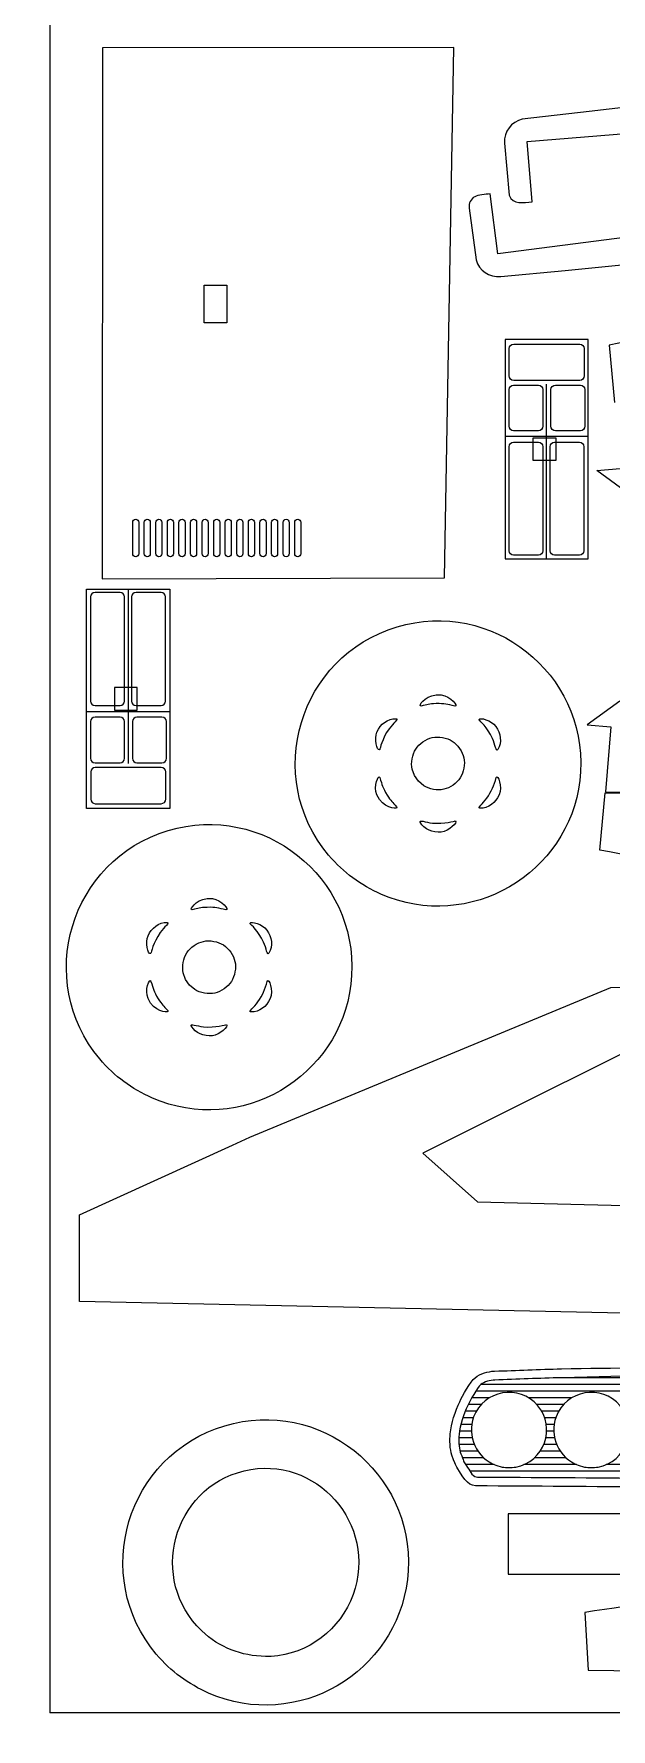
# Model space of a CAD drawing. Header units: centimetres. Extents: x -29.2 to 29, y -19.2 to 19.
# Drawn here: x -29.18 to -22.7, y -19.18 to -0.13 of the extents above; entities that cross this region are included whole.
import ezdxf

# ---------------------------------------------------------------- set-up
doc = ezdxf.new("R2010")
doc.units = ezdxf.units.CM
doc.header["$MEASUREMENT"] = 0
doc.layers.add('Camada 1', color=7, linetype='Continuous')

msp = doc.modelspace()

# ---------------------------------------------------------------- linework, layer by layer
at = {"layer": 'Camada 1', "color": 5, "lineweight": 9}
for points in [[(-29, 19), (-29, 19), (-29, -19), (-29, -19)], [(29, -19), (29, -19), (-29, -19), (-29, -19)]]:
    msp.add_open_spline(points, degree=3, dxfattribs=at)
at = {"layer": 'Camada 1', "color": 3, "lineweight": 9}
for points in [[(-24.46632, -0.28347), (-24.46632, -0.28347), (-28.40984, -0.28708), (-28.40984, -0.28708)], [(-28.40984, -0.28708), (-28.40984, -0.28708), (-28.4092, -0.51014), (-28.4092, -0.51014)], [(-24.57067, -6.246), (-24.57067, -6.246), (-24.46632, -0.28347), (-24.46632, -0.28347)], [(-28.4092, -0.51014), (-28.4092, -0.51014), (-28.41535, -6.25643), (-28.41535, -6.25643)], [(-15.72865, -0.417), (-18.13028, -0.53312), (-20.55503, -0.72979), (-22.94397, -1.00224)], [(-23.69606, -1.09149), (-23.82075, -1.1183), (-23.90311, -1.22952), (-23.89661, -1.3614)], [(-22.94397, -1.00224), (-22.94397, -1.00224), (-23.69606, -1.09149), (-23.69606, -1.09149)], [(-23.64245, -1.34078), (-23.64245, -1.34078), (-20.24051, -1.06407), (-20.24051, -1.06407)], [(-23.89661, -1.3614), (-23.89661, -1.3614), (-23.84495, -1.94463), (-23.84495, -1.94463)], [(-23.58748, -2.01856), (-23.58748, -2.01856), (-23.64245, -1.34078), (-23.64245, -1.34078)], [(-23.21679, -2.78946), (-20.82314, -2.5594), (-18.41095, -2.24789), (-16.03739, -1.8623)], [(-24.23112, -1.96132), (-24.27657, -1.98746), (-24.29917, -2.03601), (-24.29399, -2.08847)], [(-24.29399, -2.08847), (-24.29399, -2.08847), (-24.21517, -2.66999), (-24.21517, -2.66999)], [(-24.05746, -1.92908), (-24.10764, -1.93595), (-24.19625, -1.94127), (-24.23112, -1.96132)], [(-23.97017, -2.60499), (-23.97017, -2.60499), (-24.05746, -1.92908), (-24.05746, -1.92908)], [(-23.84495, -1.94463), (-23.80433, -2.05852), (-23.67966, -2.02604), (-23.58748, -2.01856)], [(-20.57304, -2.16574), (-20.57304, -2.16574), (-23.97017, -2.60499), (-23.97017, -2.60499)], [(-24.21517, -2.66999), (-24.1823, -2.7939), (-24.07065, -2.86674), (-23.93771, -2.85638)], [(-23.93771, -2.85638), (-23.93771, -2.85638), (-23.21679, -2.78946), (-23.21679, -2.78946)], [(-19.17037, -3.21721), (-20.36046, -3.27808), (-21.5509, -3.39726), (-22.72039, -3.63043)], [(-22.95589, -3.56483), (-22.95589, -3.56483), (-23.89004, -3.56483), (-23.89004, -3.56483)], [(-23.89004, -3.56483), (-23.89004, -3.56483), (-23.89004, -6.02981), (-23.89004, -6.02981)], [(-22.95589, -6.02981), (-22.95589, -6.02981), (-22.95589, -3.56483), (-22.95589, -3.56483)], [(-22.72039, -3.63043), (-22.72039, -3.63043), (-22.66091, -4.27491), (-22.66091, -4.27491)], [(-22.8607, -5.03671), (-22.8607, -5.03671), (-22.59618, -5.0151), (-22.59618, -5.0151)], [(-22.49496, -5.30302), (-22.49496, -5.30302), (-22.8607, -5.03671), (-22.8607, -5.03671)], [(-23.89004, -6.02981), (-23.89004, -6.02981), (-22.95589, -6.02981), (-22.95589, -6.02981)], [(-28.41535, -6.25643), (-28.41535, -6.25643), (-24.57067, -6.246), (-24.57067, -6.246)], [(-28.58905, -6.37017), (-28.58905, -6.37017), (-27.6549, -6.37017), (-27.6549, -6.37017)], [(-28.58905, -8.83515), (-28.58905, -8.83515), (-28.58905, -6.37017), (-28.58905, -6.37017)], [(-27.6549, -6.37017), (-27.6549, -6.37017), (-27.6549, -8.83515), (-27.6549, -8.83515)], [(-25.10273, -6.79477), (-24.03803, -6.47625), (-22.9781, -7.31606), (-23.04255, -8.42365)], [(-25.87098, -9.36086), (-26.6098, -8.48119), (-26.20486, -7.12448), (-25.10273, -6.79477)], [(-22.60068, -7.63046), (-22.60068, -7.63046), (-22.96642, -7.89677), (-22.96642, -7.89677)], [(-22.96642, -7.89677), (-22.96642, -7.89677), (-22.7019, -7.91838), (-22.7019, -7.91838)], [(-22.7019, -7.91838), (-22.7019, -7.91838), (-22.76155, -8.64865), (-22.76155, -8.64865)], [(-23.04255, -8.42365), (-23.1047, -9.49176), (-24.18284, -10.20329), (-25.19124, -9.83682)], [(-22.82624, -9.30307), (-22.82624, -9.30307), (-22.76676, -8.65859), (-22.76676, -8.65859)], [(-22.76676, -8.65859), (-22.76676, -8.65859), (-0.44703, -9.13727), (-0.44703, -9.13727)], [(-22.76155, -8.64865), (-22.76155, -8.64865), (-0.44703, -9.13727), (-0.44703, -9.13727)], [(-27.6549, -8.83515), (-27.6549, -8.83515), (-28.58905, -8.83515), (-28.58905, -8.83515)], [(-27.67312, -9.08427), (-26.60842, -8.76575), (-25.54849, -9.60556), (-25.61294, -10.71315)], [(-28.44136, -11.65036), (-29.18018, -10.77069), (-28.77524, -9.41398), (-27.67312, -9.08427)], [(-19.27622, -9.71629), (-20.46631, -9.65542), (-21.65675, -9.53624), (-22.82624, -9.30307)], [(-25.27792, -9.80243), (-25.51636, -9.69135), (-25.69973, -9.56476), (-25.87098, -9.36086)], [(-25.19124, -9.83682), (-25.19124, -9.83682), (-25.27792, -9.80243), (-25.27792, -9.80243)], [(-25.61294, -10.71315), (-25.67509, -11.78126), (-26.75323, -12.49279), (-27.76163, -12.12632)], [(-26.75716, -12.53055), (-26.75716, -12.53055), (-22.70141, -10.84914), (-22.70141, -10.84914)], [(-22.70141, -10.84914), (-22.70141, -10.84914), (-20.34103, -10.84382), (-20.34103, -10.84382)], [(-21.61397, -11.111), (-21.61397, -11.111), (-24.81497, -12.70956), (-24.81497, -12.70956)], [(-27.84831, -12.09193), (-28.08674, -11.98085), (-28.27012, -11.85426), (-28.44136, -11.65036)], [(-27.76163, -12.12632), (-27.76163, -12.12632), (-27.84831, -12.09193), (-27.84831, -12.09193)], [(-26.95196, -12.61914), (-26.95196, -12.61914), (-26.75716, -12.53055), (-26.75716, -12.53055)], [(-28.66987, -13.40101), (-28.66987, -13.40101), (-26.95196, -12.61914), (-26.95196, -12.61914)], [(-24.81497, -12.70956), (-24.81497, -12.70956), (-24.19988, -13.25663), (-24.19988, -13.25663)], [(-24.19988, -13.25663), (-24.19988, -13.25663), (-19.25102, -13.38188), (-19.25102, -13.38188)], [(-28.66835, -14.37595), (-28.66835, -14.37595), (-28.66987, -13.40101), (-28.66987, -13.40101)], [(-6.34862, -14.85463), (-6.34862, -14.85463), (-28.66835, -14.37595), (-28.66835, -14.37595)], [(-24.3994, -15.50215), (-24.36916, -15.43909), (-24.28045, -15.27743), (-24.22462, -15.23267)], [(-24.22462, -15.23267), (-24.16604, -15.18571), (-24.08283, -15.16168), (-24.00871, -15.15915)], [(-24.00871, -15.15915), (-23.75809, -15.15056), (-23.50754, -15.13925), (-23.25684, -15.13338)], [(-23.25684, -15.13338), (-22.66946, -15.11961), (-22.07718, -15.11964), (-21.48928, -15.11638)], [(-27.03842, -15.77305), (-25.97397, -15.45455), (-24.91384, -16.2941), (-24.97825, -17.40193)], [(-24.50594, -15.8622), (-24.49627, -15.75011), (-24.44817, -15.60386), (-24.3994, -15.50215)], [(-27.80667, -18.33914), (-28.54543, -17.45955), (-28.14069, -16.10289), (-27.03842, -15.77305)], [(-24.48658, -16.10364), (-24.51058, -16.04053), (-24.51175, -15.92965), (-24.50594, -15.8622)], [(-24.37074, -16.33398), (-24.46534, -16.18381), (-24.42402, -16.26823), (-24.48658, -16.10364)], [(-24.09122, -16.44946), (-24.23821, -16.44867), (-24.28728, -16.46644), (-24.37074, -16.33398)], [(-20.14051, -16.47103), (-21.45743, -16.47103), (-22.77432, -16.45664), (-24.09122, -16.44946)], [(-17.22458, -16.76239), (-17.22458, -16.76239), (-23.85453, -16.76239), (-23.85453, -16.76239)], [(-23.85453, -16.76239), (-23.85453, -16.76239), (-23.85453, -17.44238), (-23.85453, -17.44238)], [(-24.97825, -17.40193), (-25.04035, -18.46995), (-26.11847, -19.1816), (-27.12694, -18.81509)], [(-23.85453, -17.44238), (-23.85453, -17.44238), (-17.22458, -17.44238), (-17.22458, -17.44238)], [(-19.4333, -17.58148), (-20.62479, -17.60131), (-21.81863, -17.67941), (-22.99546, -17.87214)], [(-22.99546, -17.87214), (-22.99546, -17.87214), (-22.95822, -18.5183), (-22.95822, -18.5183)], [(-27.21361, -18.78072), (-27.45205, -18.66964), (-27.63541, -18.54305), (-27.80667, -18.33914)], [(-22.95822, -18.5183), (-22.95822, -18.5183), (-0.63524, -18.8089), (-0.63524, -18.8089)], [(-27.12694, -18.81509), (-27.12694, -18.81509), (-27.21361, -18.78072), (-27.21361, -18.78072)]]:
    msp.add_open_spline(points, degree=3, dxfattribs=at)
at = {"layer": 'Camada 1', "lineweight": 9}
for points in [[(-27.26903, -2.95511), (-27.26903, -2.95511), (-27.01404, -2.95444), (-27.01404, -2.95444)], [(-27.26791, -3.37843), (-27.26791, -3.37843), (-27.26903, -2.95511), (-27.26903, -2.95511)], [(-27.01404, -2.95444), (-27.01404, -2.95444), (-27.01293, -3.37776), (-27.01293, -3.37776)], [(-27.01293, -3.37776), (-27.01293, -3.37776), (-27.26791, -3.37843), (-27.26791, -3.37843)], [(-23.5752, -4.92482), (-23.5752, -4.92482), (-23.5752, -4.66982), (-23.5752, -4.66982)], [(-23.5752, -4.66982), (-23.5752, -4.66982), (-23.3202, -4.66982), (-23.3202, -4.66982)], [(-23.3202, -4.66982), (-23.3202, -4.66982), (-23.3202, -4.92482), (-23.3202, -4.92482)], [(-23.3202, -4.92482), (-23.3202, -4.92482), (-23.5752, -4.92482), (-23.5752, -4.92482)], [(-28.07134, -5.62034), (-28.07134, -5.60164), (-28.05604, -5.58634), (-28.03734, -5.58634)], [(-28.07134, -5.97355), (-28.07134, -5.97355), (-28.07134, -5.62034), (-28.07134, -5.62034)], [(-28.03734, -5.58634), (-28.03734, -5.58634), (-28.0373, -5.58634), (-28.0373, -5.58634)], [(-28.0373, -5.58634), (-28.0186, -5.58634), (-28.0033, -5.60164), (-28.0033, -5.62034)], [(-28.0033, -5.62034), (-28.0033, -5.62034), (-28.0033, -5.97355), (-28.0033, -5.97355)], [(-27.94139, -5.62034), (-27.94139, -5.60164), (-27.92609, -5.58634), (-27.90739, -5.58634)], [(-27.94139, -5.97355), (-27.94139, -5.97355), (-27.94139, -5.62034), (-27.94139, -5.62034)], [(-27.90739, -5.58634), (-27.90739, -5.58634), (-27.90734, -5.58634), (-27.90734, -5.58634)], [(-27.90734, -5.58634), (-27.88864, -5.58634), (-27.87334, -5.60164), (-27.87334, -5.62034)], [(-27.87334, -5.62034), (-27.87334, -5.62034), (-27.87334, -5.97355), (-27.87334, -5.97355)], [(-27.81143, -5.62034), (-27.81143, -5.60164), (-27.79613, -5.58634), (-27.77743, -5.58634)], [(-27.81143, -5.97355), (-27.81143, -5.97355), (-27.81143, -5.62034), (-27.81143, -5.62034)], [(-27.77743, -5.58634), (-27.77743, -5.58634), (-27.77739, -5.58634), (-27.77739, -5.58634)], [(-27.77739, -5.58634), (-27.75869, -5.58634), (-27.74339, -5.60164), (-27.74339, -5.62034)], [(-27.74339, -5.62034), (-27.74339, -5.62034), (-27.74339, -5.97355), (-27.74339, -5.97355)], [(-27.68147, -5.62034), (-27.68147, -5.60164), (-27.66617, -5.58634), (-27.64747, -5.58634)], [(-27.68147, -5.97355), (-27.68147, -5.97355), (-27.68147, -5.62034), (-27.68147, -5.62034)], [(-27.64747, -5.58634), (-27.64747, -5.58634), (-27.64743, -5.58634), (-27.64743, -5.58634)], [(-27.64743, -5.58634), (-27.62873, -5.58634), (-27.61343, -5.60164), (-27.61343, -5.62034)], [(-27.61343, -5.62034), (-27.61343, -5.62034), (-27.61343, -5.97355), (-27.61343, -5.97355)], [(-27.55152, -5.62034), (-27.55152, -5.60164), (-27.53622, -5.58634), (-27.51752, -5.58634)], [(-27.55152, -5.97355), (-27.55152, -5.97355), (-27.55152, -5.62034), (-27.55152, -5.62034)], [(-27.51752, -5.58634), (-27.51752, -5.58634), (-27.51747, -5.58634), (-27.51747, -5.58634)], [(-27.51747, -5.58634), (-27.49877, -5.58634), (-27.48347, -5.60164), (-27.48347, -5.62034)], [(-27.48347, -5.62034), (-27.48347, -5.62034), (-27.48347, -5.97355), (-27.48347, -5.97355)], [(-27.42156, -5.62034), (-27.42156, -5.60164), (-27.40626, -5.58634), (-27.38756, -5.58634)], [(-27.42156, -5.97355), (-27.42156, -5.97355), (-27.42156, -5.62034), (-27.42156, -5.62034)], [(-27.38756, -5.58634), (-27.38756, -5.58634), (-27.38752, -5.58634), (-27.38752, -5.58634)], [(-27.38752, -5.58634), (-27.36882, -5.58634), (-27.35352, -5.60164), (-27.35352, -5.62034)], [(-27.35352, -5.62034), (-27.35352, -5.62034), (-27.35352, -5.97355), (-27.35352, -5.97355)], [(-27.2916, -5.62034), (-27.2916, -5.60164), (-27.2763, -5.58634), (-27.2576, -5.58634)], [(-27.2916, -5.97355), (-27.2916, -5.97355), (-27.2916, -5.62034), (-27.2916, -5.62034)], [(-27.2576, -5.58634), (-27.2576, -5.58634), (-27.25756, -5.58634), (-27.25756, -5.58634)], [(-27.25756, -5.58634), (-27.23886, -5.58634), (-27.22356, -5.60164), (-27.22356, -5.62034)], [(-27.22356, -5.62034), (-27.22356, -5.62034), (-27.22356, -5.97355), (-27.22356, -5.97355)], [(-27.16165, -5.62034), (-27.16165, -5.60164), (-27.14635, -5.58634), (-27.12765, -5.58634)], [(-27.16165, -5.97355), (-27.16165, -5.97355), (-27.16165, -5.62034), (-27.16165, -5.62034)], [(-27.12765, -5.58634), (-27.12765, -5.58634), (-27.1276, -5.58634), (-27.1276, -5.58634)], [(-27.1276, -5.58634), (-27.1089, -5.58634), (-27.0936, -5.60164), (-27.0936, -5.62034)], [(-27.0936, -5.62034), (-27.0936, -5.62034), (-27.0936, -5.97355), (-27.0936, -5.97355)], [(-27.03169, -5.62034), (-27.03169, -5.60164), (-27.01639, -5.58634), (-26.99769, -5.58634)], [(-27.03169, -5.97355), (-27.03169, -5.97355), (-27.03169, -5.62034), (-27.03169, -5.62034)], [(-26.99769, -5.58634), (-26.99769, -5.58634), (-26.99765, -5.58634), (-26.99765, -5.58634)], [(-26.99765, -5.58634), (-26.97895, -5.58634), (-26.96365, -5.60164), (-26.96365, -5.62034)], [(-26.96365, -5.62034), (-26.96365, -5.62034), (-26.96365, -5.97355), (-26.96365, -5.97355)], [(-26.90173, -5.62034), (-26.90173, -5.60164), (-26.88643, -5.58634), (-26.86773, -5.58634)], [(-26.90173, -5.97355), (-26.90173, -5.97355), (-26.90173, -5.62034), (-26.90173, -5.62034)], [(-26.86773, -5.58634), (-26.86773, -5.58634), (-26.86769, -5.58634), (-26.86769, -5.58634)], [(-26.86769, -5.58634), (-26.84899, -5.58634), (-26.83369, -5.60164), (-26.83369, -5.62034)], [(-26.83369, -5.62034), (-26.83369, -5.62034), (-26.83369, -5.97355), (-26.83369, -5.97355)], [(-26.77178, -5.62034), (-26.77178, -5.60164), (-26.75648, -5.58634), (-26.73778, -5.58634)], [(-26.77178, -5.97355), (-26.77178, -5.97355), (-26.77178, -5.62034), (-26.77178, -5.62034)], [(-26.73778, -5.58634), (-26.73778, -5.58634), (-26.73774, -5.58634), (-26.73774, -5.58634)], [(-26.73774, -5.58634), (-26.71904, -5.58634), (-26.70374, -5.60164), (-26.70374, -5.62034)], [(-26.70374, -5.62034), (-26.70374, -5.62034), (-26.70374, -5.97355), (-26.70374, -5.97355)], [(-26.64182, -5.62034), (-26.64182, -5.60164), (-26.62652, -5.58634), (-26.60782, -5.58634)], [(-26.64182, -5.97355), (-26.64182, -5.97355), (-26.64182, -5.62034), (-26.64182, -5.62034)], [(-26.60782, -5.58634), (-26.60782, -5.58634), (-26.60778, -5.58634), (-26.60778, -5.58634)], [(-26.60778, -5.58634), (-26.58908, -5.58634), (-26.57378, -5.60164), (-26.57378, -5.62034)], [(-26.57378, -5.62034), (-26.57378, -5.62034), (-26.57378, -5.97355), (-26.57378, -5.97355)], [(-26.51186, -5.62034), (-26.51186, -5.60164), (-26.49656, -5.58634), (-26.47786, -5.58634)], [(-26.51186, -5.97355), (-26.51186, -5.97355), (-26.51186, -5.62034), (-26.51186, -5.62034)], [(-26.47786, -5.58634), (-26.47786, -5.58634), (-26.47782, -5.58634), (-26.47782, -5.58634)], [(-26.47782, -5.58634), (-26.45912, -5.58634), (-26.44382, -5.60164), (-26.44382, -5.62034)], [(-26.44382, -5.62034), (-26.44382, -5.62034), (-26.44382, -5.97355), (-26.44382, -5.97355)], [(-26.38191, -5.62034), (-26.38191, -5.60164), (-26.36661, -5.58634), (-26.34791, -5.58634)], [(-26.38191, -5.97355), (-26.38191, -5.97355), (-26.38191, -5.62034), (-26.38191, -5.62034)], [(-26.34791, -5.58634), (-26.34791, -5.58634), (-26.34787, -5.58634), (-26.34787, -5.58634)], [(-26.34787, -5.58634), (-26.32917, -5.58634), (-26.31387, -5.60164), (-26.31387, -5.62034)], [(-26.31387, -5.62034), (-26.31387, -5.62034), (-26.31387, -5.97355), (-26.31387, -5.97355)], [(-26.25195, -5.62034), (-26.25195, -5.60164), (-26.23665, -5.58634), (-26.21795, -5.58634)], [(-26.25195, -5.97355), (-26.25195, -5.97355), (-26.25195, -5.62034), (-26.25195, -5.62034)], [(-26.21795, -5.58634), (-26.21795, -5.58634), (-26.21791, -5.58634), (-26.21791, -5.58634)], [(-26.21791, -5.58634), (-26.19921, -5.58634), (-26.18391, -5.60164), (-26.18391, -5.62034)], [(-26.18391, -5.62034), (-26.18391, -5.62034), (-26.18391, -5.97355), (-26.18391, -5.97355)], [(-28.03734, -6.00755), (-28.05604, -6.00755), (-28.07134, -5.99225), (-28.07134, -5.97355)], [(-28.0373, -6.00755), (-28.0373, -6.00755), (-28.03734, -6.00755), (-28.03734, -6.00755)], [(-28.0033, -5.97355), (-28.0033, -5.99225), (-28.0186, -6.00755), (-28.0373, -6.00755)], [(-27.90739, -6.00755), (-27.92609, -6.00755), (-27.94139, -5.99225), (-27.94139, -5.97355)], [(-27.90734, -6.00755), (-27.90734, -6.00755), (-27.90739, -6.00755), (-27.90739, -6.00755)], [(-27.87334, -5.97355), (-27.87334, -5.99225), (-27.88864, -6.00755), (-27.90734, -6.00755)], [(-27.77743, -6.00755), (-27.79613, -6.00755), (-27.81143, -5.99225), (-27.81143, -5.97355)], [(-27.77739, -6.00755), (-27.77739, -6.00755), (-27.77743, -6.00755), (-27.77743, -6.00755)], [(-27.74339, -5.97355), (-27.74339, -5.99225), (-27.75869, -6.00755), (-27.77739, -6.00755)], [(-27.64747, -6.00755), (-27.66617, -6.00755), (-27.68147, -5.99225), (-27.68147, -5.97355)], [(-27.64743, -6.00755), (-27.64743, -6.00755), (-27.64747, -6.00755), (-27.64747, -6.00755)], [(-27.61343, -5.97355), (-27.61343, -5.99225), (-27.62873, -6.00755), (-27.64743, -6.00755)], [(-27.51752, -6.00755), (-27.53622, -6.00755), (-27.55152, -5.99225), (-27.55152, -5.97355)], [(-27.51747, -6.00755), (-27.51747, -6.00755), (-27.51752, -6.00755), (-27.51752, -6.00755)], [(-27.48347, -5.97355), (-27.48347, -5.99225), (-27.49877, -6.00755), (-27.51747, -6.00755)], [(-27.38756, -6.00755), (-27.40626, -6.00755), (-27.42156, -5.99225), (-27.42156, -5.97355)], [(-27.38752, -6.00755), (-27.38752, -6.00755), (-27.38756, -6.00755), (-27.38756, -6.00755)], [(-27.35352, -5.97355), (-27.35352, -5.99225), (-27.36882, -6.00755), (-27.38752, -6.00755)], [(-27.2576, -6.00755), (-27.2763, -6.00755), (-27.2916, -5.99225), (-27.2916, -5.97355)], [(-27.25756, -6.00755), (-27.25756, -6.00755), (-27.2576, -6.00755), (-27.2576, -6.00755)], [(-27.22356, -5.97355), (-27.22356, -5.99225), (-27.23886, -6.00755), (-27.25756, -6.00755)], [(-27.12765, -6.00755), (-27.14635, -6.00755), (-27.16165, -5.99225), (-27.16165, -5.97355)], [(-27.1276, -6.00755), (-27.1276, -6.00755), (-27.12765, -6.00755), (-27.12765, -6.00755)], [(-27.0936, -5.97355), (-27.0936, -5.99225), (-27.1089, -6.00755), (-27.1276, -6.00755)], [(-26.99769, -6.00755), (-27.01639, -6.00755), (-27.03169, -5.99225), (-27.03169, -5.97355)], [(-26.99765, -6.00755), (-26.99765, -6.00755), (-26.99769, -6.00755), (-26.99769, -6.00755)], [(-26.96365, -5.97355), (-26.96365, -5.99225), (-26.97895, -6.00755), (-26.99765, -6.00755)], [(-26.86773, -6.00755), (-26.88643, -6.00755), (-26.90173, -5.99225), (-26.90173, -5.97355)], [(-26.86769, -6.00755), (-26.86769, -6.00755), (-26.86773, -6.00755), (-26.86773, -6.00755)], [(-26.83369, -5.97355), (-26.83369, -5.99225), (-26.84899, -6.00755), (-26.86769, -6.00755)], [(-26.73778, -6.00755), (-26.75648, -6.00755), (-26.77178, -5.99225), (-26.77178, -5.97355)], [(-26.73774, -6.00755), (-26.73774, -6.00755), (-26.73778, -6.00755), (-26.73778, -6.00755)], [(-26.70374, -5.97355), (-26.70374, -5.99225), (-26.71904, -6.00755), (-26.73774, -6.00755)], [(-26.60782, -6.00755), (-26.62652, -6.00755), (-26.64182, -5.99225), (-26.64182, -5.97355)], [(-26.60778, -6.00755), (-26.60778, -6.00755), (-26.60782, -6.00755), (-26.60782, -6.00755)], [(-26.57378, -5.97355), (-26.57378, -5.99225), (-26.58908, -6.00755), (-26.60778, -6.00755)], [(-26.47786, -6.00755), (-26.49656, -6.00755), (-26.51186, -5.99225), (-26.51186, -5.97355)], [(-26.47782, -6.00755), (-26.47782, -6.00755), (-26.47786, -6.00755), (-26.47786, -6.00755)], [(-26.44382, -5.97355), (-26.44382, -5.99225), (-26.45912, -6.00755), (-26.47782, -6.00755)], [(-26.34791, -6.00755), (-26.36661, -6.00755), (-26.38191, -5.99225), (-26.38191, -5.97355)], [(-26.34787, -6.00755), (-26.34787, -6.00755), (-26.34791, -6.00755), (-26.34791, -6.00755)], [(-26.31387, -5.97355), (-26.31387, -5.99225), (-26.32917, -6.00755), (-26.34787, -6.00755)], [(-26.21795, -6.00755), (-26.23665, -6.00755), (-26.25195, -5.99225), (-26.25195, -5.97355)], [(-26.21791, -6.00755), (-26.21791, -6.00755), (-26.21795, -6.00755), (-26.21795, -6.00755)], [(-26.18391, -5.97355), (-26.18391, -5.99225), (-26.19921, -6.00755), (-26.21791, -6.00755)], [(-28.27421, -7.47516), (-28.27421, -7.47516), (-28.27421, -7.73016), (-28.27421, -7.73016)], [(-28.01921, -7.47516), (-28.01921, -7.47516), (-28.27421, -7.47516), (-28.27421, -7.47516)], [(-28.01921, -7.73016), (-28.01921, -7.73016), (-28.01921, -7.47516), (-28.01921, -7.47516)], [(-24.84368, -7.67843), (-24.84632, -7.66161), (-24.76713, -7.54342), (-24.60617, -7.56018)], [(-24.60617, -7.56018), (-24.50196, -7.57103), (-24.40848, -7.69469), (-24.45445, -7.68513)], [(-28.27421, -7.73016), (-28.27421, -7.73016), (-28.01921, -7.73016), (-28.01921, -7.73016)], [(-24.83149, -7.68513), (-24.83149, -7.68513), (-24.84368, -7.67843), (-24.84368, -7.67843)], [(-24.66418, -7.65801), (-24.74647, -7.66065), (-24.76229, -7.67075), (-24.83149, -7.68513)], [(-24.45445, -7.68513), (-24.53854, -7.66765), (-24.56665, -7.65489), (-24.66418, -7.65801)], [(-24.18143, -7.83741), (-24.17734, -7.80754), (-24.04311, -7.84615), (-23.99432, -7.91344)], [(-25.30071, -8.17725), (-25.32869, -8.18856), (-25.36226, -8.05297), (-25.32842, -7.97719)], [(-25.32842, -7.97719), (-25.2891, -7.88913), (-25.20825, -7.82476), (-25.11442, -7.82765)], [(-25.19119, -7.94055), (-25.27481, -8.05779), (-25.29123, -8.16321), (-25.2971, -8.17366)], [(-25.11442, -7.82765), (-25.07885, -7.82873), (-25.14701, -7.87862), (-25.19119, -7.94055)], [(-24.18012, -7.84233), (-24.18012, -7.84233), (-24.18143, -7.83741), (-24.18143, -7.83741)], [(-24.03121, -8.05061), (-24.09091, -7.91961), (-24.17407, -7.85255), (-24.18012, -7.84233)], [(-23.99432, -7.91344), (-23.93772, -7.99151), (-23.92241, -8.09369), (-23.97181, -8.17354)], [(-25.2971, -8.17366), (-25.2971, -8.17366), (-25.30071, -8.17725), (-25.30071, -8.17725)], [(-24.93357, -8.39412), (-24.94883, -8.3245), (-24.93193, -8.23), (-24.89349, -8.16998)], [(-24.89349, -8.16998), (-24.85505, -8.10996), (-24.77628, -8.0551), (-24.70665, -8.03984)], [(-24.70665, -8.03984), (-24.63702, -8.02457), (-24.54254, -8.04148), (-24.48252, -8.07992)], [(-24.48252, -8.07992), (-24.4225, -8.11835), (-24.36762, -8.19714), (-24.35237, -8.26676)], [(-23.97181, -8.17354), (-23.99053, -8.2038), (-23.99966, -8.11985), (-24.03121, -8.05061)], [(-24.35237, -8.26676), (-24.33711, -8.33637), (-24.35401, -8.43088), (-24.39245, -8.49089)], [(-25.32842, -8.68369), (-25.37114, -8.58802), (-25.3108, -8.44523), (-25.29608, -8.48984)], [(-25.29608, -8.48984), (-25.26916, -8.57142), (-25.26618, -8.60208), (-25.2147, -8.68502)], [(-24.90719, -8.46717), (-24.90719, -8.46717), (-24.93357, -8.39412), (-24.93357, -8.39412)], [(-24.8628, -8.53089), (-24.8628, -8.53089), (-24.90719, -8.46717), (-24.90719, -8.46717)], [(-24.80343, -8.58096), (-24.80343, -8.58096), (-24.8628, -8.53089), (-24.8628, -8.53089)], [(-24.39245, -8.49089), (-24.4309, -8.55092), (-24.50966, -8.60577), (-24.57929, -8.62104)], [(-24.09476, -8.72032), (-24.04125, -8.64533), (-24.01373, -8.57746), (-23.98985, -8.48983)], [(-23.98985, -8.48983), (-23.97269, -8.44555), (-23.91656, -8.59197), (-23.95751, -8.68369)], [(-25.10579, -8.82825), (-25.11521, -8.84108), (-25.26062, -8.83552), (-25.32842, -8.68369)], [(-25.2147, -8.68502), (-25.1715, -8.7546), (-25.15469, -8.76367), (-25.10757, -8.81636)], [(-24.57929, -8.62104), (-24.64892, -8.6363), (-24.74341, -8.6194), (-24.80343, -8.58096)], [(-24.17152, -8.83323), (-24.20708, -8.83215), (-24.13892, -8.78223), (-24.09476, -8.72032)], [(-23.95751, -8.68369), (-23.99681, -8.77173), (-24.07768, -8.83609), (-24.17152, -8.83323)], [(-25.10757, -8.81636), (-25.10757, -8.81636), (-25.10579, -8.82825), (-25.10579, -8.82825)], [(-24.84267, -8.99011), (-24.85957, -8.95879), (-24.78209, -8.99287), (-24.70651, -9.00015)], [(-24.60616, -9.10068), (-24.70213, -9.11067), (-24.79799, -9.07295), (-24.84267, -8.99011)], [(-24.70651, -9.00015), (-24.57098, -9.01321), (-24.45477, -8.97492), (-24.44909, -8.97566)], [(-24.44909, -8.97566), (-24.41737, -8.98926), (-24.52073, -9.09179), (-24.60616, -9.10068)], [(-27.41407, -9.96793), (-27.41671, -9.95111), (-27.33752, -9.83292), (-27.17656, -9.84968)], [(-27.17656, -9.84968), (-27.07235, -9.86053), (-26.97887, -9.98419), (-27.02484, -9.97463)], [(-27.40187, -9.97463), (-27.40187, -9.97463), (-27.41407, -9.96793), (-27.41407, -9.96793)], [(-27.23457, -9.94751), (-27.31686, -9.95015), (-27.33268, -9.96025), (-27.40187, -9.97463)], [(-27.02484, -9.97463), (-27.10893, -9.95715), (-27.13704, -9.94439), (-27.23457, -9.94751)], [(-27.8711, -10.46675), (-27.89908, -10.47806), (-27.93265, -10.34247), (-27.89881, -10.26669)], [(-27.89881, -10.26669), (-27.85949, -10.17863), (-27.77864, -10.11426), (-27.68481, -10.11715)], [(-27.76158, -10.23005), (-27.8452, -10.34729), (-27.86162, -10.45271), (-27.86749, -10.46316)], [(-27.68481, -10.11715), (-27.64924, -10.11823), (-27.7174, -10.16812), (-27.76158, -10.23005)], [(-26.75182, -10.12691), (-26.74773, -10.09704), (-26.6135, -10.13565), (-26.56471, -10.20294)], [(-26.75051, -10.13183), (-26.75051, -10.13183), (-26.75182, -10.12691), (-26.75182, -10.12691)], [(-26.6016, -10.34011), (-26.66129, -10.20911), (-26.74446, -10.14205), (-26.75051, -10.13183)], [(-26.56471, -10.20294), (-26.50811, -10.28101), (-26.4928, -10.38319), (-26.5422, -10.46304)], [(-27.86749, -10.46316), (-27.86749, -10.46316), (-27.8711, -10.46675), (-27.8711, -10.46675)], [(-27.50396, -10.68362), (-27.51922, -10.614), (-27.50232, -10.5195), (-27.46388, -10.45948)], [(-27.46388, -10.45948), (-27.42544, -10.39946), (-27.34667, -10.3446), (-27.27704, -10.32934)], [(-27.27704, -10.32934), (-27.20741, -10.31407), (-27.11293, -10.33098), (-27.05291, -10.36942)], [(-27.05291, -10.36942), (-26.99289, -10.40785), (-26.93801, -10.48664), (-26.92275, -10.55626)], [(-26.5422, -10.46304), (-26.56092, -10.4933), (-26.57005, -10.40935), (-26.6016, -10.34011)], [(-26.92275, -10.55626), (-26.9075, -10.62587), (-26.9244, -10.72038), (-26.96284, -10.78039)], [(-27.89881, -10.97319), (-27.94153, -10.87752), (-27.88119, -10.73473), (-27.86647, -10.77934)], [(-27.86647, -10.77934), (-27.83955, -10.86092), (-27.83657, -10.89158), (-27.78509, -10.97452)], [(-27.47758, -10.75667), (-27.47758, -10.75667), (-27.50396, -10.68362), (-27.50396, -10.68362)], [(-27.43319, -10.82039), (-27.43319, -10.82039), (-27.47758, -10.75667), (-27.47758, -10.75667)], [(-27.37382, -10.87046), (-27.37382, -10.87046), (-27.43319, -10.82039), (-27.43319, -10.82039)], [(-26.96284, -10.78039), (-27.00129, -10.84042), (-27.08005, -10.89527), (-27.14968, -10.91054)], [(-26.66515, -11.00982), (-26.61164, -10.93483), (-26.58412, -10.86696), (-26.56024, -10.77933)], [(-26.56024, -10.77933), (-26.54308, -10.73505), (-26.48695, -10.88147), (-26.5279, -10.97319)], [(-27.67618, -11.11775), (-27.6856, -11.13058), (-27.83101, -11.12502), (-27.89881, -10.97319)], [(-27.78509, -10.97452), (-27.74189, -11.0441), (-27.72508, -11.05317), (-27.67795, -11.10586)], [(-27.14968, -10.91054), (-27.21931, -10.9258), (-27.3138, -10.9089), (-27.37382, -10.87046)], [(-26.74191, -11.12273), (-26.77747, -11.12165), (-26.70931, -11.07173), (-26.66515, -11.00982)], [(-26.5279, -10.97319), (-26.5672, -11.06123), (-26.64807, -11.12559), (-26.74191, -11.12273)], [(-27.67795, -11.10586), (-27.67795, -11.10586), (-27.67618, -11.11775), (-27.67618, -11.11775)], [(-27.41306, -11.27961), (-27.42996, -11.24829), (-27.35248, -11.28237), (-27.2769, -11.28965)], [(-27.17655, -11.39018), (-27.27252, -11.40017), (-27.36838, -11.36245), (-27.41306, -11.27961)], [(-27.2769, -11.28965), (-27.14137, -11.30271), (-27.02516, -11.26442), (-27.01948, -11.26516)], [(-27.01948, -11.26516), (-26.98775, -11.27876), (-27.09111, -11.38129), (-27.17655, -11.39018)], [(-23.52166, -15.5474), (-23.72896, -15.30148), (-24.13074, -15.37119), (-24.24267, -15.6725)], [(-22.59685, -15.5474), (-22.80413, -15.30148), (-23.20595, -15.3712), (-23.31785, -15.6725)], [(-23.76947, -16.23703), (-23.45242, -16.17978), (-23.31388, -15.7939), (-23.52166, -15.5474)], [(-22.84465, -16.23703), (-22.5276, -16.17978), (-22.38906, -15.79392), (-22.59685, -15.5474)], [(-24.24267, -15.6725), (-24.32309, -15.88903), (-24.21002, -16.13692), (-23.99341, -16.21736)], [(-23.31785, -15.6725), (-23.39827, -15.88905), (-23.2852, -16.13691), (-23.06858, -16.21736)], [(-26.81955, -16.27993), (-26.01354, -16.08639), (-25.31361, -16.88093), (-25.59709, -17.67034)], [(-27.29547, -18.07777), (-27.89834, -17.50183), (-27.62653, -16.47372), (-26.81955, -16.27993)], [(-23.99341, -16.21736), (-23.99341, -16.21736), (-23.92174, -16.23703), (-23.92174, -16.23703)], [(-23.92174, -16.23703), (-23.86951, -16.24172), (-23.82416, -16.24691), (-23.76947, -16.23703)], [(-23.06858, -16.21736), (-23.06858, -16.21736), (-22.99692, -16.23703), (-22.99692, -16.23703)], [(-22.99692, -16.23703), (-22.94469, -16.24172), (-22.89934, -16.24691), (-22.84465, -16.23703)], [(-25.59709, -17.67034), (-25.73815, -18.06315), (-26.10013, -18.3397), (-26.51791, -18.3643)], [(-26.57866, -18.36605), (-26.85425, -18.35807), (-27.09395, -18.27029), (-27.29547, -18.07777)], [(-26.51791, -18.3643), (-26.51791, -18.3643), (-26.57866, -18.36605), (-26.57866, -18.36605)]]:
    msp.add_open_spline(points, degree=3, dxfattribs=at)
at = {"layer": 'Camada 1', "color": 1, "lineweight": 9}
for points in [[(-23.8428, -3.66778), (-23.8428, -3.64028), (-23.8203, -3.61778), (-23.7928, -3.61778)], [(-23.7928, -3.61778), (-23.7928, -3.61778), (-23.05142, -3.61778), (-23.05142, -3.61778)], [(-23.05142, -3.61778), (-23.02392, -3.61778), (-23.00142, -3.64028), (-23.00142, -3.66778)], [(-23.8428, -3.97524), (-23.8428, -3.97524), (-23.8428, -3.66778), (-23.8428, -3.66778)], [(-23.00142, -3.66778), (-23.00142, -3.66778), (-23.00142, -3.97524), (-23.00142, -3.97524)], [(-23.7928, -4.02524), (-23.8203, -4.02524), (-23.8428, -4.00274), (-23.8428, -3.97524)], [(-23.00142, -3.97524), (-23.00142, -4.00274), (-23.02392, -4.02524), (-23.05142, -4.02524)], [(-23.84539, -4.12789), (-23.84539, -4.10039), (-23.82289, -4.07789), (-23.79539, -4.07789)], [(-23.84539, -4.54118), (-23.84539, -4.54118), (-23.84539, -4.12789), (-23.84539, -4.12789)], [(-23.79539, -4.07789), (-23.79539, -4.07789), (-23.51439, -4.07789), (-23.51439, -4.07789)], [(-23.05142, -4.02524), (-23.05142, -4.02524), (-23.7928, -4.02524), (-23.7928, -4.02524)], [(-23.51439, -4.07789), (-23.48689, -4.07789), (-23.46439, -4.10039), (-23.46439, -4.12789)], [(-23.46439, -4.12789), (-23.46439, -4.12789), (-23.46439, -4.54118), (-23.46439, -4.54118)], [(-23.42297, -6.02981), (-23.42297, -6.02981), (-23.42297, -4.06755), (-23.42297, -4.06755)], [(-23.37443, -4.12789), (-23.37443, -4.10039), (-23.35193, -4.07789), (-23.32443, -4.07789)], [(-23.37443, -4.54118), (-23.37443, -4.54118), (-23.37443, -4.12789), (-23.37443, -4.12789)], [(-23.32443, -4.07789), (-23.32443, -4.07789), (-23.04343, -4.07789), (-23.04343, -4.07789)], [(-23.04343, -4.07789), (-23.01593, -4.07789), (-22.99343, -4.10039), (-22.99343, -4.12789)], [(-22.99343, -4.12789), (-22.99343, -4.12789), (-22.99343, -4.54118), (-22.99343, -4.54118)], [(-23.79539, -4.59118), (-23.82289, -4.59118), (-23.84539, -4.56868), (-23.84539, -4.54118)], [(-23.46439, -4.54118), (-23.46439, -4.56868), (-23.48689, -4.59118), (-23.51439, -4.59118)], [(-23.32443, -4.59118), (-23.35193, -4.59118), (-23.37443, -4.56868), (-23.37443, -4.54118)], [(-22.99343, -4.54118), (-22.99343, -4.56868), (-23.01593, -4.59118), (-23.04343, -4.59118)], [(-23.89004, -4.65231), (-23.89004, -4.65231), (-22.95589, -4.65231), (-22.95589, -4.65231)], [(-23.84539, -4.77111), (-23.84539, -4.74359), (-23.82289, -4.7211), (-23.79539, -4.7211)], [(-23.51439, -4.59118), (-23.51439, -4.59118), (-23.79539, -4.59118), (-23.79539, -4.59118)], [(-23.79539, -4.7211), (-23.79539, -4.7211), (-23.51439, -4.7211), (-23.51439, -4.7211)], [(-23.51439, -4.7211), (-23.48689, -4.7211), (-23.46439, -4.74359), (-23.46439, -4.77111)], [(-23.38501, -4.77111), (-23.38501, -4.74359), (-23.36251, -4.7211), (-23.33501, -4.7211)], [(-23.33501, -4.7211), (-23.33501, -4.7211), (-23.05401, -4.7211), (-23.05401, -4.7211)], [(-23.04343, -4.59118), (-23.04343, -4.59118), (-23.32443, -4.59118), (-23.32443, -4.59118)], [(-23.05401, -4.7211), (-23.02651, -4.7211), (-23.00401, -4.74359), (-23.00401, -4.77111)], [(-23.84539, -5.94112), (-23.84539, -5.94112), (-23.84539, -4.77111), (-23.84539, -4.77111)], [(-23.46439, -4.77111), (-23.46439, -4.77111), (-23.46439, -5.94112), (-23.46439, -5.94112)], [(-23.38501, -5.94112), (-23.38501, -5.94112), (-23.38501, -4.77111), (-23.38501, -4.77111)], [(-23.00401, -4.77111), (-23.00401, -4.77111), (-23.00401, -5.94112), (-23.00401, -5.94112)], [(-23.79539, -5.99113), (-23.82289, -5.99113), (-23.84539, -5.96864), (-23.84539, -5.94112)], [(-23.51439, -5.99113), (-23.51439, -5.99113), (-23.79539, -5.99113), (-23.79539, -5.99113)], [(-23.46439, -5.94112), (-23.46439, -5.96864), (-23.48689, -5.99113), (-23.51439, -5.99113)], [(-23.33501, -5.99113), (-23.36251, -5.99113), (-23.38501, -5.96864), (-23.38501, -5.94112)], [(-23.05401, -5.99113), (-23.05401, -5.99113), (-23.33501, -5.99113), (-23.33501, -5.99113)], [(-23.00401, -5.94112), (-23.00401, -5.96864), (-23.02651, -5.99113), (-23.05401, -5.99113)], [(-28.4944, -6.40885), (-28.5219, -6.40885), (-28.5444, -6.43134), (-28.5444, -6.45886)], [(-28.5444, -6.45886), (-28.5444, -6.45886), (-28.5444, -7.62887), (-28.5444, -7.62887)], [(-28.2134, -6.40885), (-28.2134, -6.40885), (-28.4944, -6.40885), (-28.4944, -6.40885)], [(-28.1634, -6.45886), (-28.1634, -6.43134), (-28.1859, -6.40885), (-28.2134, -6.40885)], [(-28.1634, -7.62887), (-28.1634, -7.62887), (-28.1634, -6.45886), (-28.1634, -6.45886)], [(-28.12198, -6.37017), (-28.12198, -6.37017), (-28.12198, -8.33243), (-28.12198, -8.33243)], [(-28.03402, -6.40885), (-28.06152, -6.40885), (-28.08402, -6.43134), (-28.08402, -6.45886)], [(-28.08402, -6.45886), (-28.08402, -6.45886), (-28.08402, -7.62887), (-28.08402, -7.62887)], [(-27.75302, -6.40885), (-27.75302, -6.40885), (-28.03402, -6.40885), (-28.03402, -6.40885)], [(-27.70302, -6.45886), (-27.70302, -6.43134), (-27.72552, -6.40885), (-27.75302, -6.40885)], [(-27.70302, -7.62887), (-27.70302, -7.62887), (-27.70302, -6.45886), (-27.70302, -6.45886)], [(-28.58905, -7.74767), (-28.58905, -7.74767), (-27.6549, -7.74767), (-27.6549, -7.74767)], [(-28.5444, -7.62887), (-28.5444, -7.65639), (-28.5219, -7.67888), (-28.4944, -7.67888)], [(-28.4944, -7.8088), (-28.5219, -7.8088), (-28.5444, -7.8313), (-28.5444, -7.8588)], [(-28.4944, -7.67888), (-28.4944, -7.67888), (-28.2134, -7.67888), (-28.2134, -7.67888)], [(-28.2134, -7.8088), (-28.2134, -7.8088), (-28.4944, -7.8088), (-28.4944, -7.8088)], [(-28.2134, -7.67888), (-28.1859, -7.67888), (-28.1634, -7.65639), (-28.1634, -7.62887)], [(-28.1634, -7.8588), (-28.1634, -7.8313), (-28.1859, -7.8088), (-28.2134, -7.8088)], [(-28.08402, -7.62887), (-28.08402, -7.65639), (-28.06152, -7.67888), (-28.03402, -7.67888)], [(-28.02344, -7.8088), (-28.05094, -7.8088), (-28.07344, -7.8313), (-28.07344, -7.8588)], [(-28.03402, -7.67888), (-28.03402, -7.67888), (-27.75302, -7.67888), (-27.75302, -7.67888)], [(-27.74244, -7.8088), (-27.74244, -7.8088), (-28.02344, -7.8088), (-28.02344, -7.8088)], [(-27.75302, -7.67888), (-27.72552, -7.67888), (-27.70302, -7.65639), (-27.70302, -7.62887)], [(-27.69244, -7.8588), (-27.69244, -7.8313), (-27.71494, -7.8088), (-27.74244, -7.8088)], [(-28.5444, -7.8588), (-28.5444, -7.8588), (-28.5444, -8.27209), (-28.5444, -8.27209)], [(-28.1634, -8.27209), (-28.1634, -8.27209), (-28.1634, -7.8588), (-28.1634, -7.8588)], [(-28.07344, -7.8588), (-28.07344, -7.8588), (-28.07344, -8.27209), (-28.07344, -8.27209)], [(-27.69244, -8.27209), (-27.69244, -8.27209), (-27.69244, -7.8588), (-27.69244, -7.8588)], [(-28.5444, -8.27209), (-28.5444, -8.29959), (-28.5219, -8.32209), (-28.4944, -8.32209)], [(-28.49181, -8.37474), (-28.51931, -8.37474), (-28.54181, -8.39724), (-28.54181, -8.42474)], [(-28.4944, -8.32209), (-28.4944, -8.32209), (-28.2134, -8.32209), (-28.2134, -8.32209)], [(-27.75043, -8.37474), (-27.75043, -8.37474), (-28.49181, -8.37474), (-28.49181, -8.37474)], [(-28.2134, -8.32209), (-28.1859, -8.32209), (-28.1634, -8.29959), (-28.1634, -8.27209)], [(-28.07344, -8.27209), (-28.07344, -8.29959), (-28.05094, -8.32209), (-28.02344, -8.32209)], [(-28.02344, -8.32209), (-28.02344, -8.32209), (-27.74244, -8.32209), (-27.74244, -8.32209)], [(-27.70043, -8.42474), (-27.70043, -8.39724), (-27.72293, -8.37474), (-27.75043, -8.37474)], [(-27.74244, -8.32209), (-27.71494, -8.32209), (-27.69244, -8.29959), (-27.69244, -8.27209)], [(-28.54181, -8.42474), (-28.54181, -8.42474), (-28.54181, -8.7322), (-28.54181, -8.7322)], [(-27.70043, -8.7322), (-27.70043, -8.7322), (-27.70043, -8.42474), (-27.70043, -8.42474)], [(-28.54181, -8.7322), (-28.54181, -8.7597), (-28.51931, -8.7822), (-28.49181, -8.7822)], [(-27.75043, -8.7822), (-27.72293, -8.7822), (-27.70043, -8.7597), (-27.70043, -8.7322)], [(-28.49181, -8.7822), (-28.49181, -8.7822), (-27.75043, -8.7822), (-27.75043, -8.7822)], [(-23.2545, -15.23335), (-23.50485, -15.23922), (-23.75503, -15.25052), (-24.00529, -15.25909)], [(-16.92536, -15.23523), (-16.92536, -15.23523), (-23.32821, -15.23523), (-23.32821, -15.23523)], [(-17.51025, -15.22608), (-20.31351, -15.19216), (-20.11541, -15.15979), (-23.2545, -15.23335)], [(-24.16207, -15.31069), (-24.20256, -15.34315), (-24.28429, -15.49337), (-24.30923, -15.54539)], [(-16.0608, -15.38515), (-16.0608, -15.38515), (-24.21963, -15.38515), (-24.21963, -15.38515)], [(-24.00529, -15.25909), (-24.0575, -15.26088), (-24.12072, -15.27754), (-24.16207, -15.31069)], [(-16.12173, -15.31019), (-16.12173, -15.31019), (-24.16144, -15.31019), (-24.16144, -15.31019)], [(-24.30923, -15.54539), (-24.35336, -15.63742), (-24.39753, -15.76899), (-24.40631, -15.87079)], [(-24.21353, -15.61003), (-24.21353, -15.61003), (-24.33754, -15.61003), (-24.33754, -15.61003)], [(-24.15892, -15.53507), (-24.15892, -15.53507), (-24.30417, -15.53507), (-24.30417, -15.53507)], [(-24.06703, -15.46011), (-24.06703, -15.46011), (-24.26423, -15.46011), (-24.26423, -15.46011)], [(-23.14222, -15.46011), (-23.14222, -15.46011), (-23.62266, -15.46011), (-23.62266, -15.46011)], [(-23.23411, -15.53507), (-23.23411, -15.53507), (-23.53248, -15.53507), (-23.53248, -15.53507)], [(-23.28872, -15.61003), (-23.28872, -15.61003), (-23.47781, -15.61003), (-23.47781, -15.61003)], [(-24.26465, -15.75995), (-24.26465, -15.75995), (-24.38662, -15.75995), (-24.38662, -15.75995)], [(-24.24706, -15.68499), (-24.24706, -15.68499), (-24.36483, -15.68499), (-24.36483, -15.68499)], [(-23.32224, -15.68499), (-23.32224, -15.68499), (-23.4442, -15.68499), (-23.4442, -15.68499)], [(-23.33983, -15.75995), (-23.33983, -15.75995), (-23.4269, -15.75995), (-23.4269, -15.75995)], [(-24.40631, -15.87079), (-24.41068, -15.92152), (-24.41118, -16.02057), (-24.39311, -16.06811)], [(-24.25835, -15.90987), (-24.25835, -15.90987), (-24.40847, -15.90987), (-24.40847, -15.90987)], [(-24.2343, -15.98483), (-24.2343, -15.98483), (-24.40737, -15.98483), (-24.40737, -15.98483)], [(-24.26821, -15.83491), (-24.26821, -15.83491), (-24.40198, -15.83491), (-24.40198, -15.83491)], [(-23.30949, -15.98483), (-23.30949, -15.98483), (-23.45722, -15.98483), (-23.45722, -15.98483)], [(-23.33353, -15.90987), (-23.33353, -15.90987), (-23.43336, -15.90987), (-23.43336, -15.90987)], [(-23.34339, -15.83491), (-23.34339, -15.83491), (-23.42349, -15.83491), (-23.42349, -15.83491)], [(-24.19345, -16.05979), (-24.19345, -16.05979), (-24.39593, -16.05979), (-24.39593, -16.05979)], [(-24.39311, -16.06811), (-24.3823, -16.09652), (-24.37188, -16.12501), (-24.36148, -16.15357)], [(-24.12859, -16.13475), (-24.12859, -16.13475), (-24.36834, -16.13475), (-24.36834, -16.13475)], [(-24.36148, -16.15357), (-24.35859, -16.16151), (-24.35548, -16.17115), (-24.35164, -16.17869)], [(-24.35164, -16.17869), (-24.34762, -16.1866), (-24.34147, -16.19516), (-24.33658, -16.20257)], [(-23.20376, -16.13475), (-23.20376, -16.13475), (-23.56227, -16.13475), (-23.56227, -16.13475)], [(-23.26863, -16.05979), (-23.26863, -16.05979), (-23.49773, -16.05979), (-23.49773, -16.05979)], [(-24.33658, -16.20257), (-24.3195, -16.22846), (-24.30267, -16.25443), (-24.28613, -16.28068)], [(-24.0125, -16.20971), (-24.0125, -16.20971), (-24.33187, -16.20971), (-24.33187, -16.20971)], [(-24.28613, -16.28068), (-24.27495, -16.29843), (-24.25057, -16.33636), (-24.22922, -16.34427)], [(-15.99548, -16.28467), (-15.99548, -16.28467), (-24.28361, -16.28467), (-24.28361, -16.28467)], [(-24.22922, -16.34427), (-24.20289, -16.35403), (-24.12037, -16.3493), (-24.09068, -16.34946)], [(-24.09068, -16.34946), (-22.77395, -16.35663), (-21.45726, -16.37103), (-20.14051, -16.37103)], [(-23.08767, -16.20971), (-23.08767, -16.20971), (-23.67826, -16.20971), (-23.67826, -16.20971)], [(-17.52712, -16.20971), (-17.52712, -16.20971), (-22.75344, -16.20971), (-22.75344, -16.20971)]]:
    msp.add_open_spline(points, degree=3, dxfattribs=at)

doc.saveas('drawing.dxf')
